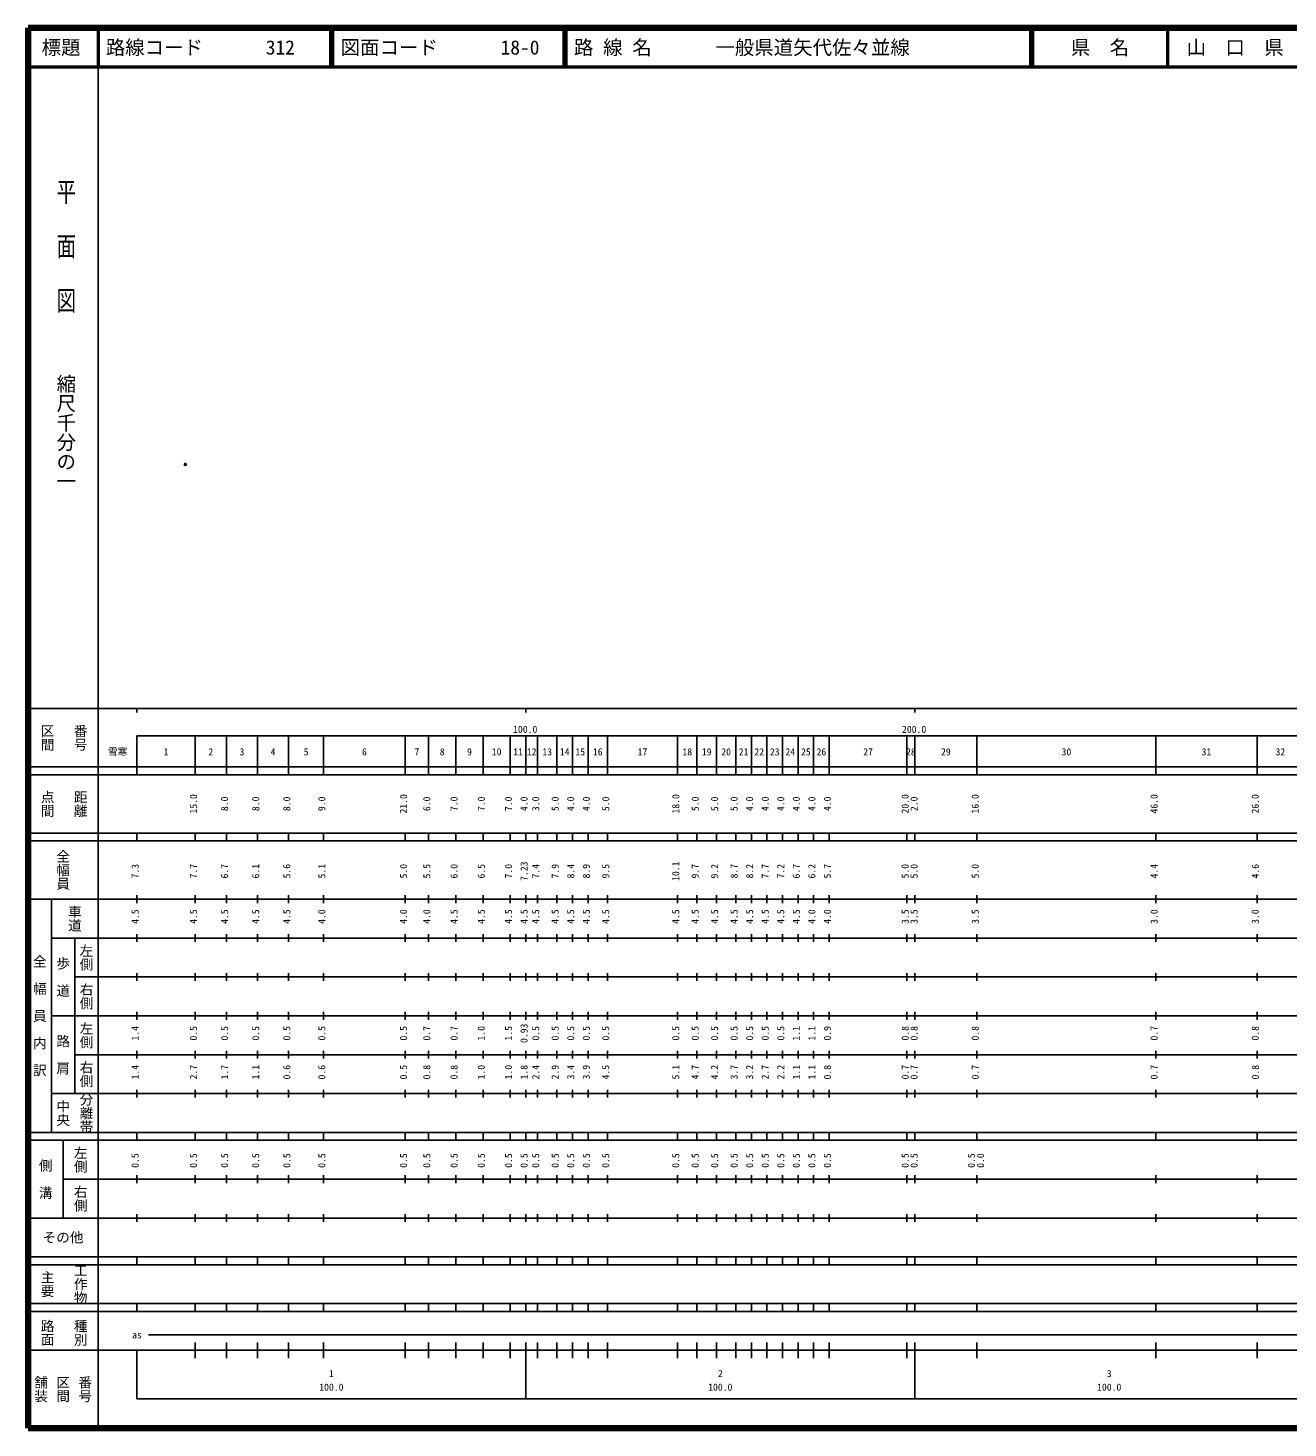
# Model space of a CAD drawing. Units: millimetres on the paper. Extents: x 40 to 680, y 20 to 380.
# Drawn here: x 40 to 364, y 20 to 380 of the extents above; entities that cross this region are included whole.
import ezdxf
from ezdxf.enums import TextEntityAlignment as Align

# ---------------------------------------------------------------- set-up
doc = ezdxf.new("R2010")
doc.units = ezdxf.units.MM
doc.header["$PDMODE"] = 32
doc.header["$PDSIZE"] = 0.5
doc.layers.add('M-OTRS', color=6, linetype='Continuous')
doc.layers.add('M-TTL-TXT', color=7, linetype='Continuous')
for name, color, linetype, lineweight in [('M-TTL', 2, 'Continuous', 140), ('M-TTL-BAND', 7, 'Continuous', 25), ('M-TTL-LINE', 7, 'Continuous', 50)]:
    doc.layers.add(name, color=color, linetype=linetype, lineweight=lineweight)
doc.styles.add('@ＭＳ ゴシック', font='')
doc.styles.add('ＭＳ ゴシック', font='')
doc.styles.get('@ＭＳ ゴシック').set_extended_font_data('@MS Gothic')
doc.styles.get('ＭＳ ゴシック').set_extended_font_data('MS Gothic')

msp = doc.modelspace()

# ---------------------------------------------------------------- linework, layer by layer
at = {"layer": 'M-OTRS'}
msp.add_point((80.449, 267.775), dxfattribs=at)
at = {"layer": 'M-TTL'}
for p, q in [((40, 380), (40, 20)), ((680, 380), (40, 380)), ((40, 20), (680, 20))]:
    msp.add_line(p, q, dxfattribs=at)
at = {"layer": 'M-TTL-BAND'}
for p, q in [((58, 370), (58, 20)), ((40, 205), (579, 205)), ((68, 205), (68, 204)), ((168, 205), (168, 204)), ((268, 205), (268, 204)), ((68, 198), (579, 198)), ((68, 198), (68, 188)), ((83, 188), (83, 198)), ((91, 188), (91, 198)), ((99, 188), (99, 198)), ((107, 188), (107, 198)), ((116, 188), (116, 198)), ((137, 188), (137, 198)), ((143, 188), (143, 198)), ((150, 188), (150, 198)), ((157, 188), (157, 198)), ((164, 188), (164, 198)), ((168, 188), (168, 198)), ((171, 188), (171, 198)), ((176, 188), (176, 198)), ((180, 188), (180, 198)), ((184, 188), (184, 198)), ((189, 188), (189, 198)), ((207, 188), (207, 198)), ((212, 188), (212, 198)), ((217, 188), (217, 198)), ((222, 188), (222, 198)), ((226, 188), (226, 198)), ((230, 188), (230, 198)), ((234, 188), (234, 198)), ((238, 188), (238, 198)), ((242, 188), (242, 198)), ((246, 188), (246, 198)), ((266, 188), (266, 198)), ((268, 188), (268, 198)), ((284, 188), (284, 198)), ((330, 188), (330, 198)), ((356, 188), (356, 198)), ((40, 190), (579, 190)), ((40, 188), (579, 188)), ((40, 173), (579, 173)), ((68, 171), (68, 173)), ((83, 171), (83, 173)), ((91, 171), (91, 173)), ((99, 171), (99, 173)), ((107, 171), (107, 173)), ((116, 171), (116, 173)), ((137, 171), (137, 173)), ((143, 171), (143, 173)), ((150, 171), (150, 173)), ((157, 171), (157, 173)), ((164, 171), (164, 173)), ((168, 171), (168, 173)), ((171, 171), (171, 173)), ((176, 171), (176, 173)), ((180, 171), (180, 173)), ((184, 171), (184, 173)), ((189, 171), (189, 173)), ((207, 171), (207, 173)), ((212, 171), (212, 173)), ((217, 171), (217, 173)), ((222, 171), (222, 173)), ((226, 171), (226, 173)), ((230, 171), (230, 173)), ((234, 171), (234, 173)), ((238, 171), (238, 173)), ((242, 171), (242, 173)), ((246, 171), (246, 173)), ((266, 171), (266, 173)), ((268, 171), (268, 173)), ((284, 171), (284, 173)), ((330, 171), (330, 173)), ((356, 171), (356, 173)), ((40, 171), (579, 171)), ((40, 156), (579, 156)), ((46, 96), (46, 156)), ((68, 155), (68, 157)), ((83, 155), (83, 157)), ((91, 155), (91, 157)), ((99, 155), (99, 157)), ((107, 155), (107, 157)), ((116, 155), (116, 157)), ((137, 155), (137, 157)), ((143, 155), (143, 157)), ((150, 155), (150, 157)), ((157, 155), (157, 157)), ((164, 155), (164, 157)), ((168, 155), (168, 157)), ((171, 155), (171, 157)), ((176, 155), (176, 157)), ((180, 155), (180, 157)), ((184, 155), (184, 157)), ((189, 155), (189, 157)), ((207, 155), (207, 157)), ((212, 155), (212, 157)), ((217, 155), (217, 157)), ((222, 155), (222, 157)), ((226, 155), (226, 157)), ((230, 155), (230, 157)), ((234, 155), (234, 157)), ((238, 155), (238, 157)), ((242, 155), (242, 157)), ((246, 155), (246, 157)), ((266, 155), (266, 157)), ((268, 155), (268, 157)), ((284, 155), (284, 157)), ((330, 155), (330, 157)), ((356, 155), (356, 157)), ((46, 146), (579, 146)), ((52, 146), (52, 106)), ((68, 145), (68, 147)), ((83, 145), (83, 147)), ((91, 145), (91, 147)), ((99, 145), (99, 147)), ((107, 145), (107, 147)), ((116, 145), (116, 147)), ((137, 145), (137, 147)), ((143, 145), (143, 147)), ((150, 145), (150, 147)), ((157, 145), (157, 147)), ((164, 145), (164, 147)), ((168, 145), (168, 147)), ((171, 145), (171, 147)), ((176, 145), (176, 147)), ((180, 145), (180, 147)), ((184, 145), (184, 147)), ((189, 145), (189, 147)), ((207, 145), (207, 147)), ((212, 145), (212, 147)), ((217, 145), (217, 147)), ((222, 145), (222, 147)), ((226, 145), (226, 147)), ((230, 145), (230, 147)), ((234, 145), (234, 147)), ((238, 145), (238, 147)), ((242, 145), (242, 147)), ((246, 145), (246, 147)), ((266, 145), (266, 147)), ((268, 145), (268, 147)), ((284, 145), (284, 147)), ((330, 145), (330, 147)), ((356, 145), (356, 147)), ((68, 135), (68, 137)), ((83, 135), (83, 137)), ((91, 135), (91, 137)), ((99, 135), (99, 137)), ((107, 135), (107, 137)), ((116, 135), (116, 137)), ((137, 135), (137, 137)), ((143, 135), (143, 137)), ((150, 135), (150, 137)), ((157, 135), (157, 137)), ((164, 135), (164, 137)), ((168, 135), (168, 137)), ((171, 135), (171, 137)), ((176, 135), (176, 137)), ((180, 135), (180, 137)), ((184, 135), (184, 137)), ((189, 135), (189, 137)), ((207, 135), (207, 137)), ((212, 135), (212, 137)), ((217, 135), (217, 137)), ((222, 135), (222, 137)), ((226, 135), (226, 137)), ((230, 135), (230, 137)), ((234, 135), (234, 137)), ((238, 135), (238, 137)), ((242, 135), (242, 137)), ((246, 135), (246, 137)), ((266, 135), (266, 137)), ((268, 135), (268, 137)), ((284, 135), (284, 137)), ((330, 135), (330, 137)), ((356, 135), (356, 137)), ((52, 136), (579, 136)), ((46, 126), (579, 126)), ((68, 125), (68, 127)), ((83, 125), (83, 127)), ((91, 125), (91, 127)), ((99, 125), (99, 127)), ((107, 125), (107, 127)), ((116, 125), (116, 127)), ((137, 125), (137, 127)), ((143, 125), (143, 127)), ((150, 125), (150, 127)), ((157, 125), (157, 127)), ((164, 125), (164, 127)), ((168, 125), (168, 127)), ((171, 125), (171, 127)), ((176, 125), (176, 127)), ((180, 125), (180, 127)), ((184, 125), (184, 127)), ((189, 125), (189, 127)), ((207, 125), (207, 127)), ((212, 125), (212, 127)), ((217, 125), (217, 127)), ((222, 125), (222, 127)), ((226, 125), (226, 127)), ((230, 125), (230, 127)), ((234, 125), (234, 127)), ((238, 125), (238, 127)), ((242, 125), (242, 127)), ((246, 125), (246, 127)), ((266, 125), (266, 127)), ((268, 125), (268, 127)), ((284, 125), (284, 127)), ((330, 125), (330, 127)), ((356, 125), (356, 127)), ((52, 116), (579, 116)), ((68, 115), (68, 117)), ((83, 115), (83, 117)), ((91, 115), (91, 117)), ((99, 115), (99, 117)), ((107, 115), (107, 117)), ((116, 115), (116, 117)), ((137, 115), (137, 117)), ((143, 115), (143, 117)), ((150, 115), (150, 117)), ((157, 115), (157, 117)), ((164, 115), (164, 117)), ((168, 115), (168, 117)), ((171, 115), (171, 117)), ((176, 115), (176, 117)), ((180, 115), (180, 117)), ((184, 115), (184, 117)), ((189, 115), (189, 117)), ((207, 115), (207, 117)), ((212, 115), (212, 117)), ((217, 115), (217, 117)), ((222, 115), (222, 117)), ((226, 115), (226, 117)), ((230, 115), (230, 117)), ((234, 115), (234, 117)), ((238, 115), (238, 117)), ((242, 115), (242, 117)), ((246, 115), (246, 117)), ((266, 115), (266, 117)), ((268, 115), (268, 117)), ((284, 115), (284, 117)), ((330, 115), (330, 117)), ((356, 115), (356, 117)), ((46, 106), (579, 106)), ((68, 105), (68, 107)), ((83, 105), (83, 107)), ((91, 105), (91, 107)), ((99, 105), (99, 107)), ((107, 105), (107, 107)), ((116, 105), (116, 107)), ((137, 105), (137, 107)), ((143, 105), (143, 107)), ((150, 105), (150, 107)), ((157, 105), (157, 107)), ((164, 105), (164, 107)), ((168, 105), (168, 107)), ((171, 105), (171, 107)), ((176, 105), (176, 107)), ((180, 105), (180, 107)), ((184, 105), (184, 107)), ((189, 105), (189, 107)), ((207, 105), (207, 107)), ((212, 105), (212, 107)), ((217, 105), (217, 107)), ((222, 105), (222, 107)), ((226, 105), (226, 107)), ((230, 105), (230, 107)), ((234, 105), (234, 107)), ((238, 105), (238, 107)), ((242, 105), (242, 107)), ((246, 105), (246, 107)), ((266, 105), (266, 107)), ((268, 105), (268, 107)), ((284, 105), (284, 107)), ((330, 105), (330, 107)), ((356, 105), (356, 107)), ((40, 96), (579, 96)), ((40, 94), (579, 94)), ((49, 94), (49, 74)), ((68, 94), (68, 96)), ((83, 94), (83, 96)), ((91, 94), (91, 96)), ((99, 94), (99, 96)), ((107, 94), (107, 96)), ((116, 94), (116, 96)), ((137, 94), (137, 96)), ((143, 94), (143, 96)), ((150, 94), (150, 96)), ((157, 94), (157, 96)), ((164, 94), (164, 96)), ((168, 94), (168, 96)), ((171, 94), (171, 96)), ((176, 94), (176, 96)), ((180, 94), (180, 96)), ((184, 94), (184, 96)), ((189, 94), (189, 96)), ((207, 94), (207, 96)), ((212, 94), (212, 96)), ((217, 94), (217, 96)), ((222, 94), (222, 96)), ((226, 94), (226, 96)), ((230, 94), (230, 96)), ((234, 94), (234, 96)), ((238, 94), (238, 96)), ((242, 94), (242, 96)), ((246, 94), (246, 96)), ((266, 94), (266, 96)), ((268, 94), (268, 96)), ((284, 94), (284, 96)), ((330, 94), (330, 96)), ((356, 94), (356, 96)), ((49, 84), (579, 84)), ((68, 83), (68, 85)), ((83, 83), (83, 85)), ((91, 83), (91, 85)), ((99, 83), (99, 85)), ((107, 83), (107, 85)), ((116, 83), (116, 85)), ((137, 83), (137, 85)), ((143, 83), (143, 85)), ((150, 83), (150, 85)), ((157, 83), (157, 85)), ((164, 83), (164, 85)), ((168, 83), (168, 85)), ((171, 83), (171, 85)), ((176, 83), (176, 85)), ((180, 83), (180, 85)), ((184, 83), (184, 85)), ((189, 83), (189, 85)), ((207, 83), (207, 85)), ((212, 83), (212, 85)), ((217, 83), (217, 85)), ((222, 83), (222, 85)), ((226, 83), (226, 85)), ((230, 83), (230, 85)), ((234, 83), (234, 85)), ((238, 83), (238, 85)), ((242, 83), (242, 85)), ((246, 83), (246, 85)), ((266, 83), (266, 85)), ((268, 83), (268, 85)), ((284, 83), (284, 85)), ((330, 83), (330, 85)), ((356, 83), (356, 85)), ((40, 74), (579, 74)), ((68, 73), (68, 75)), ((83, 73), (83, 75)), ((91, 73), (91, 75)), ((99, 73), (99, 75)), ((107, 73), (107, 75)), ((116, 73), (116, 75)), ((137, 73), (137, 75)), ((143, 73), (143, 75)), ((150, 73), (150, 75)), ((157, 73), (157, 75)), ((164, 73), (164, 75)), ((168, 73), (168, 75)), ((171, 73), (171, 75)), ((176, 73), (176, 75)), ((180, 73), (180, 75)), ((184, 73), (184, 75)), ((189, 73), (189, 75)), ((207, 73), (207, 75)), ((212, 73), (212, 75)), ((217, 73), (217, 75)), ((222, 73), (222, 75)), ((226, 73), (226, 75)), ((230, 73), (230, 75)), ((234, 73), (234, 75)), ((238, 73), (238, 75)), ((242, 73), (242, 75)), ((246, 73), (246, 75)), ((266, 73), (266, 75)), ((268, 73), (268, 75)), ((284, 73), (284, 75)), ((330, 73), (330, 75)), ((356, 73), (356, 75)), ((40, 64), (579, 64)), ((40, 62), (579, 62)), ((68, 62), (68, 64)), ((83, 62), (83, 64)), ((91, 62), (91, 64)), ((99, 62), (99, 64)), ((107, 62), (107, 64)), ((116, 62), (116, 64)), ((137, 62), (137, 64)), ((143, 62), (143, 64)), ((150, 62), (150, 64)), ((157, 62), (157, 64)), ((164, 62), (164, 64)), ((168, 62), (168, 64)), ((171, 62), (171, 64)), ((176, 62), (176, 64)), ((180, 62), (180, 64)), ((184, 62), (184, 64)), ((189, 62), (189, 64)), ((207, 62), (207, 64)), ((212, 62), (212, 64)), ((217, 62), (217, 64)), ((222, 62), (222, 64)), ((226, 62), (226, 64)), ((230, 62), (230, 64)), ((234, 62), (234, 64)), ((238, 62), (238, 64)), ((242, 62), (242, 64)), ((246, 62), (246, 64)), ((266, 62), (266, 64)), ((268, 62), (268, 64)), ((284, 62), (284, 64)), ((330, 62), (330, 64)), ((356, 62), (356, 64)), ((40, 52), (579, 52)), ((68, 50), (68, 52)), ((83, 50), (83, 52)), ((91, 50), (91, 52)), ((99, 50), (99, 52)), ((107, 50), (107, 52)), ((116, 50), (116, 52)), ((137, 50), (137, 52)), ((143, 50), (143, 52)), ((150, 50), (150, 52)), ((157, 50), (157, 52)), ((164, 50), (164, 52)), ((168, 50), (168, 52)), ((171, 50), (171, 52)), ((176, 50), (176, 52)), ((180, 50), (180, 52)), ((184, 50), (184, 52)), ((189, 50), (189, 52)), ((207, 50), (207, 52)), ((212, 50), (212, 52)), ((217, 50), (217, 52)), ((222, 50), (222, 52)), ((226, 50), (226, 52)), ((230, 50), (230, 52)), ((234, 50), (234, 52)), ((238, 50), (238, 52)), ((242, 50), (242, 52)), ((246, 50), (246, 52)), ((266, 50), (266, 52)), ((268, 50), (268, 52)), ((284, 50), (284, 52)), ((330, 50), (330, 52)), ((356, 50), (356, 52)), ((40, 50), (579, 50)), ((71, 44), (565, 44)), ((40, 40), (579, 40)), ((68, 40), (68, 27.5)), ((83, 38), (83, 42)), ((91, 38), (91, 42)), ((99, 38), (99, 42)), ((107, 38), (107, 42)), ((116, 38), (116, 42)), ((137, 38), (137, 42)), ((143, 38), (143, 42)), ((150, 38), (150, 42)), ((157, 38), (157, 42)), ((164, 38), (164, 42)), ((168, 27.5), (168, 42)), ((171, 38), (171, 42)), ((176, 38), (176, 42)), ((180, 38), (180, 42)), ((184, 38), (184, 42)), ((189, 38), (189, 42)), ((207, 38), (207, 42)), ((212, 38), (212, 42)), ((217, 38), (217, 42)), ((222, 38), (222, 42)), ((226, 38), (226, 42)), ((230, 38), (230, 42)), ((234, 38), (234, 42)), ((238, 38), (238, 42)), ((242, 38), (242, 42)), ((246, 38), (246, 42)), ((266, 38), (266, 42)), ((268, 27.5), (268, 42)), ((284, 38), (284, 42)), ((330, 38), (330, 42)), ((356, 38), (356, 42)), ((68, 27.5), (579, 27.5))]:
    msp.add_line(p, q, dxfattribs=at)
at = {"layer": 'M-TTL-LINE'}
for p, q in [((58, 380), (58, 370)), ((117.75, 380), (117.75, 370)), ((118.25, 380), (118.25, 370)), ((177.75, 380), (177.75, 370)), ((178.25, 380), (178.25, 370)), ((297.75, 380), (297.75, 370)), ((298.25, 380), (298.25, 370)), ((333, 380), (333, 370)), ((40, 370), (680, 370))]:
    msp.add_line(p, q, dxfattribs=at)

# ---------------------------------------------------------------- texts
at = {"layer": 'M-TTL-BAND', "style": '@ＭＳ ゴシック', "width": 1.4}
msp.add_text('平  面  図', height=3.666, rotation=270, dxfattribs=at).set_placement((49.777, 306.475), align=Align.MIDDLE_RIGHT)
at = {"layer": 'M-TTL-BAND', "style": '@ＭＳ ゴシック'}
msp.add_text('縮尺千分の一', height=3.666, rotation=270, dxfattribs=at).set_placement((49.777, 261.03), align=Align.MIDDLE_RIGHT)
for s, p in [('区間', (45, 197.5)), ('番号', (53.5, 197.5)), ('点間', (45, 180.5)), ('距離', (53.5, 180.5)), ('全幅員', (49, 163.5)), ('車道', (52, 151)), ('左側', (55, 141)), ('全\u3000幅\u3000員\u3000内\u3000訳', (43, 126)), ('歩\u3000道', (49, 136)), ('右側', (55, 131)), ('左側', (55, 121)), ('路\u3000肩', (49, 116)), ('右側', (55, 111)), ('分離帯', (55, 101)), ('中央', (49, 101)), ('左側', (53.5, 89)), ('側\u3000溝', (44.5, 84)), ('右側', (53.5, 79)), ('工作物', (53.5, 57)), ('主要', (45, 57)), ('路面', (45, 44.5)), ('種別', (53.5, 44.5)), ('舗装', (43.333, 30)), ('区間', (49, 30)), ('番号', (54.667, 30))]:
    msp.add_text(s, height=2.566, rotation=270, dxfattribs=at).set_placement(p, align=Align.MIDDLE_CENTER)
at = {"layer": 'M-TTL-BAND', "style": 'ＭＳ ゴシック'}
for s, p in [('100.0', (167.844, 198.195)), ('200.0', (267.844, 198.195)), ('雪寒', (63.035, 192.405)), ('1', (75.5, 192.405)), ('2', (87, 192.405)), ('3', (95, 192.405)), ('4', (103, 192.405)), ('5', (111.5, 192.405)), ('6', (126.5, 192.405)), ('7', (140, 192.405)), ('8', (146.5, 192.405)), ('9', (153.5, 192.405)), ('10', (160.5, 192.405)), ('11', (166, 192.405)), ('12', (169.5, 192.405)), ('13', (173.5, 192.405)), ('14', (178, 192.405)), ('15', (182, 192.405)), ('16', (186.5, 192.405)), ('17', (198, 192.405)), ('18', (209.5, 192.405)), ('19', (214.5, 192.405)), ('20', (219.5, 192.405)), ('21', (224, 192.405)), ('22', (228, 192.405)), ('23', (232, 192.405)), ('24', (236, 192.405)), ('25', (240, 192.405)), ('26', (244, 192.405)), ('27', (256, 192.405)), ('28', (267, 192.405)), ('29', (276, 192.405)), ('30', (307, 192.405)), ('31', (343, 192.405)), ('32', (362, 192.405)), ('as', (68, 42.5)), ('1', (118, 32.523)), ('2', (218, 32.523)), ('3', (318, 32.523)), ('100.0', (118, 29.033)), ('100.0', (218, 29.033)), ('100.0', (318, 29.033))]:
    msp.add_text(s, height=1.833, dxfattribs=at).set_placement(p, align=Align.BOTTOM_CENTER)
for s, p in [('15.0', (84, 180.5)), ('8.0', (92, 180.5)), ('8.0', (100, 180.5)), ('8.0', (108, 180.5)), ('9.0', (117, 180.5)), ('21.0', (138, 180.5)), ('6.0', (144, 180.5)), ('7.0', (151, 180.5)), ('7.0', (158, 180.5)), ('7.0', (165, 180.5)), ('4.0', (169, 180.5)), ('3.0', (172, 180.5)), ('5.0', (177, 180.5)), ('4.0', (181, 180.5)), ('4.0', (185, 180.5)), ('5.0', (190, 180.5)), ('18.0', (208, 180.5)), ('5.0', (213, 180.5)), ('5.0', (218, 180.5)), ('5.0', (223, 180.5)), ('4.0', (227, 180.5)), ('4.0', (231, 180.5)), ('4.0', (235, 180.5)), ('4.0', (239, 180.5)), ('4.0', (243, 180.5)), ('4.0', (247, 180.5)), ('20.0', (267, 180.5)), ('2.0', (269.278, 180.5)), ('16.0', (285, 180.5)), ('46.0', (331, 180.5)), ('26.0', (357, 180.5)), ('7.3', (69, 163.174)), ('7.7', (84, 163.174)), ('6.7', (92, 163.174)), ('6.1', (100, 163.174)), ('5.6', (108, 163.174)), ('5.1', (117, 163.174)), ('5.0', (138, 163.174)), ('5.5', (144, 163.174)), ('6.0', (151, 163.174)), ('6.5', (158, 163.174)), ('7.0', (165, 163.174)), ('7.23', (169, 163.174)), ('7.4', (172, 163.174)), ('7.9', (177, 163.174)), ('8.4', (181, 163.174)), ('8.9', (185, 163.174)), ('9.5', (190, 163.174)), ('10.1', (208, 163.174)), ('9.7', (213, 163.174)), ('9.2', (218, 163.174)), ('8.7', (223, 163.174)), ('8.2', (227, 163.174)), ('7.7', (231, 163.174)), ('7.2', (235, 163.174)), ('6.7', (239, 163.174)), ('6.2', (243, 163.174)), ('5.7', (247, 163.174)), ('5.0', (267, 163.174)), ('5.0', (269.278, 163.174)), ('5.0', (285, 163.174)), ('4.4', (331, 163.174)), ('4.6', (357, 163.174)), ('4.5', (69, 151.5)), ('4.5', (84, 151.5)), ('4.5', (92, 151.5)), ('4.5', (100, 151.5)), ('4.5', (108, 151.5)), ('4.0', (117, 151.5)), ('4.0', (138, 151.5)), ('4.0', (144, 151.5)), ('4.5', (151, 151.5)), ('4.5', (158, 151.5)), ('4.5', (165, 151.5)), ('4.5', (169, 151.5)), ('4.5', (172, 151.5)), ('4.5', (177, 151.5)), ('4.5', (181, 151.5)), ('4.5', (185, 151.5)), ('4.5', (190, 151.5)), ('4.5', (208, 151.5)), ('4.5', (213, 151.5)), ('4.5', (218, 151.5)), ('4.5', (223, 151.5)), ('4.5', (227, 151.5)), ('4.5', (231, 151.5)), ('4.5', (235, 151.5)), ('4.5', (239, 151.5)), ('4.0', (243, 151.5)), ('4.0', (247, 151.5)), ('3.5', (267, 151.5)), ('3.5', (269.278, 151.5)), ('3.5', (285, 151.5)), ('3.0', (331, 151.5)), ('3.0', (357, 151.5)), ('1.4', (69, 121.5)), ('0.5', (84, 121.5)), ('0.5', (92, 121.5)), ('0.5', (100, 121.5)), ('0.5', (108, 121.5)), ('0.5', (117, 121.5)), ('0.5', (138, 121.5)), ('0.7', (144, 121.5)), ('0.7', (151, 121.5)), ('1.0', (158, 121.5)), ('1.5', (165, 121.5)), ('0.93', (169, 121.5)), ('0.5', (172, 121.5)), ('0.5', (177, 121.5)), ('0.5', (181, 121.5)), ('0.5', (185, 121.5)), ('0.5', (190, 121.5)), ('0.5', (208, 121.5)), ('0.5', (213, 121.5)), ('0.5', (218, 121.5)), ('0.5', (223, 121.5)), ('0.5', (227, 121.5)), ('0.5', (231, 121.5)), ('0.5', (235, 121.5)), ('1.1', (239, 121.5)), ('1.1', (243, 121.5)), ('0.9', (247, 121.5)), ('0.8', (267, 121.5)), ('0.8', (269.278, 121.5)), ('0.8', (285, 121.5)), ('0.7', (331, 121.5)), ('0.8', (357, 121.5)), ('1.4', (69, 111.5)), ('2.7', (84, 111.5)), ('1.7', (92, 111.5)), ('1.1', (100, 111.5)), ('0.6', (108, 111.5)), ('0.6', (117, 111.5)), ('0.5', (138, 111.5)), ('0.8', (144, 111.5)), ('0.8', (151, 111.5)), ('1.0', (158, 111.5)), ('1.0', (165, 111.5)), ('1.8', (169, 111.5)), ('2.4', (172, 111.5)), ('2.9', (177, 111.5)), ('3.4', (181, 111.5)), ('3.9', (185, 111.5)), ('4.5', (190, 111.5)), ('5.1', (208, 111.5)), ('4.7', (213, 111.5)), ('4.2', (218, 111.5)), ('3.7', (223, 111.5)), ('3.2', (227, 111.5)), ('2.7', (231, 111.5)), ('2.2', (235, 111.5)), ('1.1', (239, 111.5)), ('1.1', (243, 111.5)), ('0.8', (247, 111.5)), ('0.7', (267, 111.5)), ('0.7', (269.278, 111.5)), ('0.7', (285, 111.5)), ('0.7', (331, 111.5)), ('0.8', (357, 111.5)), ('0.5', (69, 88.764)), ('0.5', (84, 88.764)), ('0.5', (92, 88.764)), ('0.5', (100, 88.764)), ('0.5', (108, 88.764)), ('0.5', (117, 88.764)), ('0.5', (138, 88.764)), ('0.5', (144, 88.764)), ('0.5', (151, 88.764)), ('0.5', (158, 88.764)), ('0.5', (165, 88.764)), ('0.5', (169, 88.764)), ('0.5', (172, 88.764)), ('0.5', (177, 88.764)), ('0.5', (181, 88.764)), ('0.5', (185, 88.764)), ('0.5', (190, 88.764)), ('0.5', (208, 88.764)), ('0.5', (213, 88.764)), ('0.5', (218, 88.764)), ('0.5', (223, 88.764)), ('0.5', (227, 88.764)), ('0.5', (231, 88.764)), ('0.5', (235, 88.764)), ('0.5', (239, 88.764)), ('0.5', (243, 88.764)), ('0.5', (247, 88.764)), ('0.5', (267, 88.764)), ('0.5', (269.278, 88.764)), ('0.5', (284, 88.764)), ('0.0', (286.37, 88.764))]:
    msp.add_text(s, height=1.833, rotation=90, dxfattribs=at).set_placement(p, align=Align.BOTTOM_CENTER)
msp.add_text('その他', height=2.566, dxfattribs=at).set_placement((49, 69), align=Align.MIDDLE_CENTER)
at = {"layer": 'M-TTL-TXT', "style": 'ＭＳ ゴシック'}
for s, p in [('標題', (48.5, 375)), ('県\u3000名', (315.625, 375)), ('山\u3000口\u3000県', (350.375, 375))]:
    msp.add_text(s, height=3.666, dxfattribs=at).set_placement(p, align=Align.MIDDLE_CENTER)
for s, p in [('路線コード', (60, 375)), ('312', (101.142, 375)), ('図面コード', (120.38, 375)), ('18-0', (161.521, 375)), ('路 線 名', (180.38, 375)), ('一般県道矢代佐々並線', (216.734, 375))]:
    msp.add_text(s, height=3.666, dxfattribs=at).set_placement(p, align=Align.MIDDLE_LEFT)

doc.saveas('drawing.dxf')
